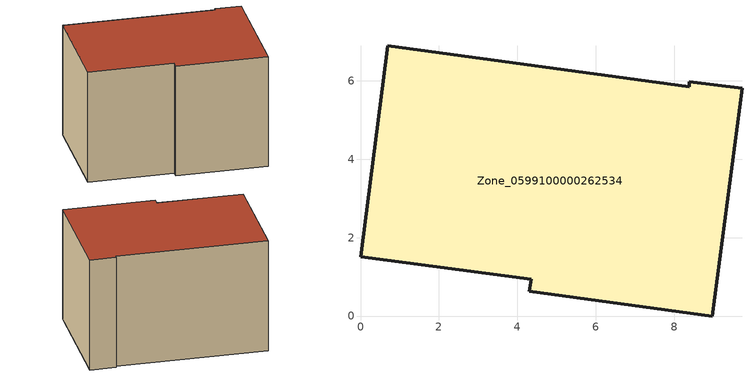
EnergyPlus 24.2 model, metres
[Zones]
Zone_0599100000262534
 floor ground (C_G): 8.39,5.98 9.73,5.81 8.97,0 4.31,0.63 4.35,0.94 0,1.52 0.7,6.89 8.38,5.85 z0
 wall outside (C_F): 9.73,5.81 8.39,5.98 8.38,5.85 0.7,6.89 0,1.52 4.35,0.94 4.31,0.63 8.97,0 9.73,5.81 z0:6.06
 roof outside (C_R): 8.38,5.85 0.7,6.89 0,1.52 4.35,0.94 4.31,0.63 8.97,0 9.73,5.81 8.39,5.98 z6.06
[BUILDING]
Pand.0599100000262534: North Axis=0; Terrain=City; Loads Convergence Tolerance Value=0.04; Temperature Convergence Tolerance Value=0.4; Solar Distribution=FullExterior; Maximum Number of Warmup Days=25; Minimum Number of Warmup Days=1
[Site:Location]
Rotterdam.The.Hague.AP_ZH_NLD Design_Conditions: Latitude=51.96; Longitude=4.45; Time Zone=1; Elevation=-4.5
[SITE:GROUNDTEMPERATURE:BUILDINGSURFACE]
18, 18, 18, 18, 18, 18, 18, 18, 18, 18, 18, 18
[MATERIAL] Thermal Absorptance=0.9; Solar Absorptance=0.7; Visible Absorptance=0.7
Name | Roughness | Thickness | Conductivity | Density | Specific Heat
G.TC.1946 | MediumSmooth | 0.15 | 1 | 540 | 1210
F.TC.1946 | Rough | 0.3 | 0.857143 | 1920 | 840
R.TC.1946 | MediumRough | 0.2 | 0.909091 | 1500 | 1000
[CONSTRUCTION]
C_G: G.TC.1946
C_F: F.TC.1946
C_R: R.TC.1946
[ZONE]
Zone_0599100000262534: Type=1; Multiplier=1; Ceiling Height=Autocalculate; Volume=Autocalculate; Floor Area=autocalculate; Part of Total Floor Area=Yes
[ZONEINFILTRATION:DESIGNFLOWRATE]
Infil_Zone_0599100000262534: Zone or ZoneList or Space or SpaceList=Zone_0599100000262534; Schedule=AlwaysOn; Design Flow Rate Calculation Method=Flow/Area; Flow Rate per Floor Area=0.003; Constant Term Coefficient=1; Temperature Term Coefficient=0; Velocity Term Coefficient=0; Velocity Squared Term Coefficient=0
[HVACTEMPLATE:ZONE:IDEALLOADSAIRSYSTEM]
Zone_0599100000262534: Maximum Heating Supply Air Temperature=50; Minimum Cooling Supply Air Temperature=13; Maximum Heating Supply Air Humidity Ratio=0.0156; Minimum Cooling Supply Air Humidity Ratio=0.0077; Heating Limit=NoLimit; Cooling Limit=NoLimit; Dehumidification Control Type=ConstantSensibleHeatRatio; Cooling Sensible Heat Ratio=0.7; Dehumidification Setpoint=60; Humidification Control Type=None; Humidification Setpoint=30; Outdoor Air Method=None; Outdoor Air Flow Rate per Person=0.00944; Outdoor Air Flow Rate per Zone Floor Area=0; Outdoor Air Flow Rate per Zone=0; Demand Controlled Ventilation Type=None; Outdoor Air Economizer Type=NoEconomizer; Heat Recovery Type=None; Sensible Heat Recovery Effectiveness=0.7; Latent Heat Recovery Effectiveness=0.65
[ZONECONTROL:THERMOSTAT]
ThermostatControl_Zone_0599100000262534: Zone or ZoneList=Zone_0599100000262534; Control Type Schedule=DualSetpointControlType; Control 1=Thermostat_Zone_0599100000262534; Temperature Difference Between Cutout And Setpoint=0
[THERMOSTATSETPOINT:DUALSETPOINT]
Thermostat_Zone_0599100000262534: Heating Setpoint Temperature Schedule=HeatingSetpoint_Zone_0599100000262534; Cooling Setpoint Temperature Schedule=CoolingSetpoint_Zone_0599100000262534
[SCHEDULE:COMPACT]
HeatingSetpoint_Zone_0599100000262534: Through: 12/31, For: AllDays, Until: 24:00, 21
CoolingSetpoint_Zone_0599100000262534: Through: 12/31, For: AllDays, Until: 24:00, 24
DualSetpointControlType: Through: 12/31, For: AllDays, Until: 24:00, 4
AlwaysOn: Through: 12/31, For: AllDays, Until: 24:00, 1
